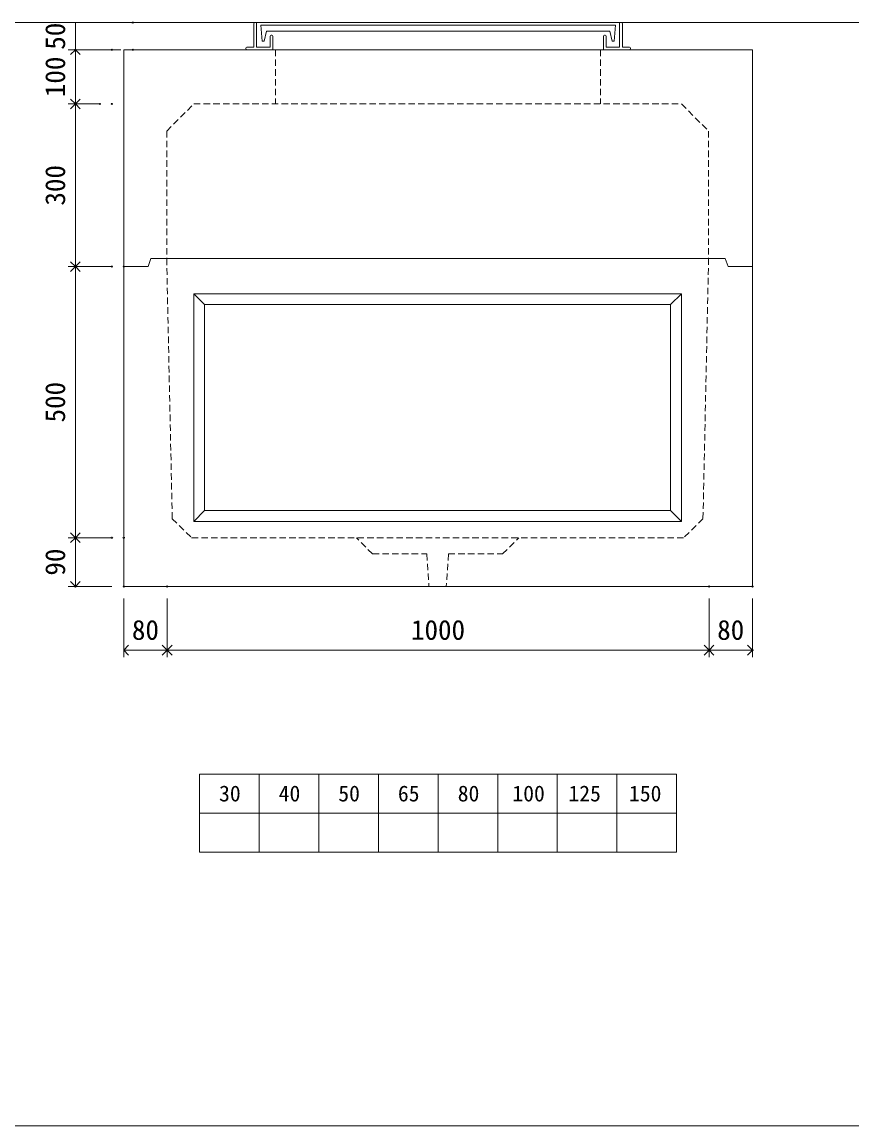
# Model space of a CAD drawing. Units: millimetres, scale not verified. Extents: x -4890 to 18489, y -2328 to 2328.
# Drawn here: x 1828 to 3359, y -1947 to 89 of the extents above; entities that cross this region are included whole.
import ezdxf
from ezdxf.enums import TextEntityAlignment as Align

# ---------------------------------------------------------------- set-up
doc = ezdxf.new("R2010")
doc.units = ezdxf.units.MM
doc.header["$LTSCALE"] = 10
doc.header["$PDMODE"] = 32
doc.header["$PDSIZE"] = 2
doc.linetypes.add('DASHED1', pattern=[1.8, 1.2, -0.6])
doc.layers.add('0-1_Defpoints', color=7, linetype='Continuous')
for name, color, linetype, lineweight in [('0-2_waku', 7, 'Continuous', 18), ('0-3_gaikei', 7, 'Continuous', 18), ('0-4_kakure', 7, 'DASHED1', 5), ('0-5_sunpou', 7, 'Continuous', 5), ('0-8_uchigawa', 6, 'Continuous', 18), ('0-9_文字１', 7, 'Continuous', 18), ('0-A_futa', 3, 'Continuous', 18), ('0-B_GL', 4, 'Continuous', 18)]:
    doc.layers.add(name, color=color, linetype=linetype, lineweight=lineweight)
doc.styles.add('ＭＳ ゴシック', font='')
doc.styles.get('ＭＳ ゴシック').set_extended_font_data('MS Gothic')

# ---------------------------------------------------------------- blocks, each defined once
blk = doc.blocks.new('_Open90')
at = {"layer": '0-5_sunpou'}
blk.add_line((0, 0), (-1, 0), dxfattribs=at)
blk.add_lwpolyline([(-0.5, 0.5), (0, 0), (-0.5, -0.5)], dxfattribs=at)
blk = doc.blocks.new('D130')
at = {"layer": '0-1_Defpoints'}
for p in [(3462.32, 1224.36), (3542.32, 1224.36), (3542.32, 1106.94)]:
    blk.add_point(p, dxfattribs=at)
at = {"layer": '0-5_sunpou'}
for p, q in [((3462.32, 1202.36), (3462.32, 1093.94)), ((3542.32, 1202.36), (3542.32, 1093.94)), ((3480.32, 1106.94), (3524.32, 1106.94))]:
    blk.add_line(p, q, dxfattribs=at)
at = {"layer": '0-5_sunpou', "xscale": 18, "yscale": 18, "rotation": 180}
blk.add_blockref('_Open90', (3462.32, 1106.94), dxfattribs=at)
at = {"layer": '0-5_sunpou', "xscale": 18, "yscale": 18}
blk.add_blockref('_Open90', (3542.32, 1106.94), dxfattribs=at)
at = {"layer": '0-5_sunpou', "style": 'ＭＳ ゴシック'}
blk.add_text('80', height=36.66, dxfattribs=at).set_placement((3477.32, 1114.94), align=Align.BOTTOM_LEFT)
blk = doc.blocks.new('D131')
at = {"layer": '0-1_Defpoints'}
for p in [(3542.32, 1224.36), (4542.32, 1224.36), (4542.32, 1106.94)]:
    blk.add_point(p, dxfattribs=at)
at = {"layer": '0-5_sunpou'}
for p, q in [((3542.32, 1202.36), (3542.32, 1093.94)), ((4542.32, 1202.36), (4542.32, 1093.94)), ((3560.32, 1106.94), (4524.32, 1106.94))]:
    blk.add_line(p, q, dxfattribs=at)
at = {"layer": '0-5_sunpou', "xscale": 18, "yscale": 18, "rotation": 180}
blk.add_blockref('_Open90', (3542.32, 1106.94), dxfattribs=at)
at = {"layer": '0-5_sunpou', "xscale": 18, "yscale": 18}
blk.add_blockref('_Open90', (4542.32, 1106.94), dxfattribs=at)
at = {"layer": '0-5_sunpou', "style": 'ＭＳ ゴシック'}
blk.add_text('1000', height=36.66, dxfattribs=at).set_placement((3992.32, 1114.94), align=Align.BOTTOM_LEFT)
blk = doc.blocks.new('D132')
at = {"layer": '0-1_Defpoints'}
for p in [(4542.32, 1224.36), (4622.32, 1224.36), (4622.32, 1106.94)]:
    blk.add_point(p, dxfattribs=at)
at = {"layer": '0-5_sunpou'}
for p, q in [((4542.32, 1202.36), (4542.32, 1093.94)), ((4622.32, 1202.36), (4622.32, 1093.94)), ((4560.32, 1106.94), (4604.32, 1106.94))]:
    blk.add_line(p, q, dxfattribs=at)
at = {"layer": '0-5_sunpou', "xscale": 18, "yscale": 18, "rotation": 180}
blk.add_blockref('_Open90', (4542.32, 1106.94), dxfattribs=at)
at = {"layer": '0-5_sunpou', "xscale": 18, "yscale": 18}
blk.add_blockref('_Open90', (4622.32, 1106.94), dxfattribs=at)
at = {"layer": '0-5_sunpou', "style": 'ＭＳ ゴシック'}
blk.add_text('80', height=36.66, dxfattribs=at).set_placement((4557.32, 1114.94), align=Align.BOTTOM_LEFT)
blk = doc.blocks.new('D133')
at = {"layer": '0-1_Defpoints'}
for p in [(3462.32, 1314.36), (3373, 1224.36), (3462.32, 1224.36)]:
    blk.add_point(p, dxfattribs=at)
at = {"layer": '0-5_sunpou'}
for p, q in [((3440.32, 1314.36), (3360, 1314.36)), ((3373, 1296.36), (3373, 1242.36)), ((3440.32, 1224.36), (3360, 1224.36))]:
    blk.add_line(p, q, dxfattribs=at)
at = {"layer": '0-5_sunpou', "xscale": 18, "yscale": 18}
for p, rotation in [((3373, 1314.36), 90), ((3373, 1224.36), 270)]:
    blk.add_blockref('_Open90', p, dxfattribs=dict(at, rotation=rotation))
at = {"layer": '0-5_sunpou', "style": 'ＭＳ ゴシック'}
blk.add_text('90', height=36.66, rotation=90, dxfattribs=at).set_placement((3365, 1244.36), align=Align.BOTTOM_LEFT)
blk = doc.blocks.new('D134')
at = {"layer": '0-1_Defpoints'}
for p in [(3462.32, 1814.36), (3373, 1314.36), (3440.32, 1314.36)]:
    blk.add_point(p, dxfattribs=at)
at = {"layer": '0-5_sunpou'}
for p, q in [((3440.32, 1814.36), (3360, 1814.36)), ((3373, 1796.36), (3373, 1332.36)), ((3418.32, 1314.36), (3360, 1314.36))]:
    blk.add_line(p, q, dxfattribs=at)
at = {"layer": '0-5_sunpou', "xscale": 18, "yscale": 18}
for p, rotation in [((3373, 1814.36), 90), ((3373, 1314.36), 270)]:
    blk.add_blockref('_Open90', p, dxfattribs=dict(at, rotation=rotation))
at = {"layer": '0-5_sunpou', "style": 'ＭＳ ゴシック'}
blk.add_text('500', height=36.66, rotation=90, dxfattribs=at).set_placement((3365, 1526.86), align=Align.BOTTOM_LEFT)
blk = doc.blocks.new('D135')
at = {"layer": '0-1_Defpoints'}
for p in [(3440.32, 2214.36), (3373, 2114.36), (3440.32, 2114.36)]:
    blk.add_point(p, dxfattribs=at)
at = {"layer": '0-5_sunpou'}
for p, q in [((3418.32, 2214.36), (3360, 2214.36)), ((3373, 2196.36), (3373, 2132.36)), ((3418.32, 2114.36), (3360, 2114.36))]:
    blk.add_line(p, q, dxfattribs=at)
at = {"layer": '0-5_sunpou', "xscale": 18, "yscale": 18}
for p, rotation in [((3373, 2214.36), 90), ((3373, 2114.36), 270)]:
    blk.add_blockref('_Open90', p, dxfattribs=dict(at, rotation=rotation))
at = {"layer": '0-5_sunpou', "style": 'ＭＳ ゴシック'}
blk.add_text('100', height=36.66, rotation=90, dxfattribs=at).set_placement((3365, 2126.86), align=Align.BOTTOM_LEFT)
blk = doc.blocks.new('D136')
at = {"layer": '0-1_Defpoints'}
for p in [(3418.32, 2114.36), (3373, 1814.36), (3440.32, 1814.36)]:
    blk.add_point(p, dxfattribs=at)
at = {"layer": '0-5_sunpou'}
for p, q in [((3396.32, 2114.36), (3360, 2114.36)), ((3373, 2096.36), (3373, 1832.36)), ((3418.32, 1814.36), (3360, 1814.36))]:
    blk.add_line(p, q, dxfattribs=at)
at = {"layer": '0-5_sunpou', "xscale": 18, "yscale": 18}
for p, rotation in [((3373, 2114.36), 90), ((3373, 1814.36), 270)]:
    blk.add_blockref('_Open90', p, dxfattribs=dict(at, rotation=rotation))
at = {"layer": '0-5_sunpou', "style": 'ＭＳ ゴシック'}
blk.add_text('300', height=36.66, rotation=90, dxfattribs=at).set_placement((3365, 1926.86), align=Align.BOTTOM_LEFT)
blk = doc.blocks.new('D114')
at = {"layer": '0-1_Defpoints'}
for p in [(3479.1, 2264.36), (3373, 2214.36), (3479.1, 2214.36)]:
    blk.add_point(p, dxfattribs=at)
at = {"layer": '0-5_sunpou'}
for p, q in [((3457.1, 2264.36), (3360, 2264.36)), ((3373, 2264.36), (3373, 2214.36)), ((3457.1, 2214.36), (3360, 2214.36))]:
    blk.add_line(p, q, dxfattribs=at)
at = {"layer": '0-5_sunpou', "style": 'ＭＳ ゴシック'}
blk.add_text('50', height=36.66, rotation=90, dxfattribs=at).set_placement((3365, 2214.36), align=Align.BOTTOM_LEFT)

msp = doc.modelspace()

# ---------------------------------------------------------------- linework, layer by layer
at = {"layer": '0-2_waku'}
for p, q in [((2155.33, -1297.77), (2155.33, -1441.77)), ((2155.33, -1297.77), (2155.33, -1441.77)), ((2155.33, -1297.77), (2155.33, -1441.77)), ((2155.33, -1297.77), (2155.33, -1441.77)), ((2155.33, -1297.77), (3035.33, -1297.77)), ((2265.33, -1297.77), (2265.33, -1441.77)), ((2375.33, -1297.77), (2375.33, -1441.77)), ((2375.33, -1297.77), (2375.33, -1441.77)), ((2485.33, -1297.77), (2485.33, -1441.77)), ((2595.33, -1297.77), (2595.33, -1441.77)), ((2705.33, -1297.77), (2705.33, -1441.77)), ((2815.33, -1297.77), (2815.33, -1441.77)), ((2925.33, -1297.77), (2925.33, -1441.77)), ((3035.33, -1297.77), (3035.33, -1441.77)), ((2155.33, -1369.77), (3035.33, -1369.77)), ((2155.33, -1441.77), (3035.33, -1441.77)), ((-1229.67, -1946.77), (4890.33, -1946.77)), ((-1229.67, -1946.77), (4890.33, -1946.77))]:
    msp.add_line(p, q, dxfattribs=at)
at = {"layer": '0-3_gaikei'}
for p, q in [((2015.33, 38.23), (3175.33, 38.23)), ((2015.33, 38.23), (2015.33, -361.77)), ((2195.33, 38.23), (2995.33, 38.23)), ((2195.33, 38.23), (2995.33, 38.23)), ((3175.33, 38.23), (3175.33, -361.77)), ((2015.33, -361.77), (2015.33, -951.77)), ((2595.33, -346.77), (2065.33, -346.77)), ((3125.33, -346.77), (2595.33, -346.77)), ((3125.33, -346.77), (3130.33, -361.77)), ((3175.33, -361.77), (3130.33, -361.77)), ((3150.33, -361.77), (3175.33, -361.77)), ((3150.33, -361.77), (3175.33, -361.77))]:
    msp.add_line(p, q, dxfattribs=at)
for points in [[(2065.33, -346.77), (2060.33, -361.77), (2015.33, -361.77)], [(2015.33, -951.77), (3175.33, -951.77), (3175.33, -361.77)]]:
    msp.add_lwpolyline(points, dxfattribs=at)
at = {"layer": '0-4_kakure'}
for p, q in [((2295.33, 38.23), (2295.33, -61.77)), ((2895.33, 38.23), (2895.33, -61.77)), ((2094.48, -111.77), (2144.48, -61.77)), ((2144.48, -61.77), (3044.48, -61.77)), ((3044.48, -61.77), (3094.48, -111.77)), ((2094.48, -111.77), (2094.48, -346.77)), ((3094.48, -111.77), (3094.48, -346.77)), ((2104.8, -826.77), (2094.48, -346.77)), ((3094.48, -346.77), (3084.16, -826.77)), ((2104.8, -826.77), (2140.56, -861.77)), ((2140.56, -861.77), (2594.48, -861.77)), ((2474.48, -891.77), (2444.48, -861.77)), ((2714.48, -891.77), (2744.48, -861.77)), ((2474.48, -891.77), (2574.48, -891.77)), ((2574.48, -891.77), (2578.48, -951.77)), ((2614.48, -891.77), (2610.48, -951.77)), ((2614.48, -891.77), (2714.48, -891.77))]:
    msp.add_line(p, q, dxfattribs=at)
msp.add_lwpolyline([(3084.16, -826.77), (3048.39, -861.77), (2594.48, -861.77)], dxfattribs=at)
at = {"layer": '0-8_uchigawa'}
for p, q in [((2144.48, -411.77), (2164.48, -431.77)), ((2144.48, -831.77), (2144.48, -411.77)), ((3044.48, -831.77), (3044.48, -411.77)), ((2164.48, -431.77), (2594.48, -431.77)), ((2164.48, -811.77), (2164.48, -431.77)), ((3024.48, -811.77), (3024.48, -431.77)), ((2144.48, -831.77), (2164.48, -811.77)), ((2164.48, -811.77), (3024.48, -811.77)), ((3044.48, -831.77), (3024.48, -811.77)), ((2144.48, -831.77), (3044.48, -831.77))]:
    msp.add_line(p, q, dxfattribs=at)
for points in [[(2144.48, -411.77), (2594.48, -411.77), (3044.48, -411.77)], [(2594.48, -431.77), (3024.48, -431.77), (3044.48, -411.77)]]:
    msp.add_lwpolyline(points, dxfattribs=at)
at = {"layer": '0-A_futa'}
for p, q in [((2255.33, 86.23), (2255.33, 43.23)), ((2257.33, 88.23), (2260.33, 88.23)), ((2260.33, 88.23), (2260.33, 43.23)), ((2268.14, 83.73), (2922.47, 83.73)), ((2268.14, 83.73), (2270.63, 53.73)), ((2922.47, 83.73), (2920.22, 53.73)), ((2930.33, 88.23), (2930.33, 43.23)), ((2930.33, 88.23), (2933.33, 88.23)), ((2935.33, 86.23), (2935.33, 43.23)), ((2278.66, 72.73), (2274.34, 53.73)), ((2278.66, 72.73), (2912, 72.73)), ((2285.33, 63.23), (2285.33, 43.23)), ((2287.33, 65.23), (2288.33, 65.23)), ((2290.33, 63.23), (2290.33, 38.23)), ((2900.33, 63.23), (2900.33, 38.23)), ((2903.33, 65.23), (2902.33, 65.23)), ((2905.33, 63.23), (2905.33, 43.23)), ((2912, 72.73), (2916.32, 53.73)), ((2240.33, 41.23), (2240.33, 40.23)), ((2242.33, 43.23), (2255.33, 43.23)), ((2260.33, 43.23), (2285.33, 43.23)), ((2270.63, 53.73), (2274.34, 53.73)), ((2930.33, 43.23), (2905.33, 43.23)), ((2920.22, 53.73), (2916.32, 53.73)), ((2948.33, 43.23), (2935.33, 43.23)), ((2950.33, 41.23), (2950.33, 40.23)), ((2295.33, 38.23), (2242.33, 38.23)), ((2900.33, 38.23), (2948.33, 38.23))]:
    msp.add_line(p, q, dxfattribs=at)
for centre, start, end in [((2257.33, 86.23), 90, 180), ((2933.33, 86.23), 0, 90), ((2287.33, 63.23), 90, 180), ((2288.33, 63.23), 0, 90), ((2902.33, 63.23), 90, 180), ((2903.33, 63.23), 0, 90), ((2242.33, 41.23), 90, 180), ((2948.33, 41.23), 0, 90), ((2242.33, 40.23), 180, 270), ((2948.33, 40.23), 270, 0)]:
    msp.add_arc(centre, 2, start, end, dxfattribs=at)
at = {"layer": '0-B_GL'}
msp.add_line((-1229.67, 88.23), (4890.33, 88.23), dxfattribs=at)

# ---------------------------------------------------------------- block references
at = {"layer": '0-5_sunpou'}
for name in ['D114', 'D135', 'D136', 'D134', 'D133', 'D130', 'D131', 'D132']:
    msp.add_blockref(name, (-1446.98, -2176.13), dxfattribs=at)

# ---------------------------------------------------------------- texts
at = {"layer": '0-9_文字１', "style": 'ＭＳ ゴシック'}
for s, p in [('30', (2191.17, -1357.04)), ('40', (2301.17, -1357.04)), ('50', (2411.17, -1357.04)), ('65', (2521.17, -1357.04)), ('80', (2631.58, -1357.04)), ('100', (2732.45, -1357.04)), ('125', (2835.84, -1357.04)), ('150', (2947.6, -1357.04))]:
    msp.add_text(s, height=29.33, dxfattribs=at).set_placement(p, align=Align.BOTTOM_LEFT)

doc.saveas('drawing.dxf')
